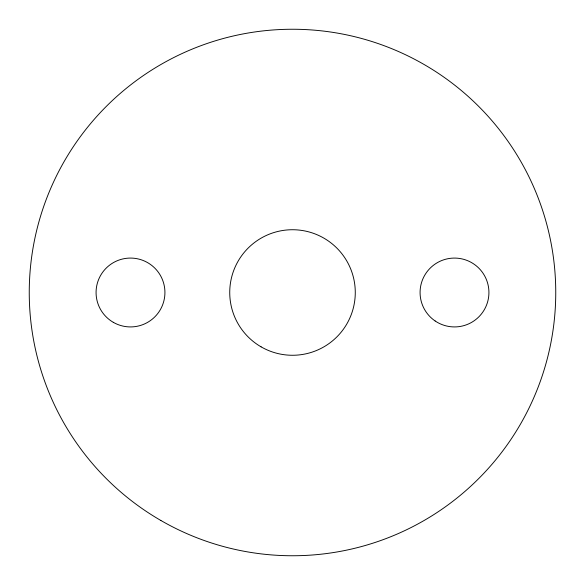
<?xml version="1.0" encoding="UTF-8"?>
<svg xmlns="http://www.w3.org/2000/svg" width="585" height="585" viewBox="0 0 585 585"><rect width="100%" height="100%" fill="white"/><g stroke="black" fill="none" stroke-linecap="round" stroke-linejoin="round"><path stroke-width="0.88" d="M435.152 320.975A34.427 34.427 0 0 0 488.833 295.023A34.427 34.427 0 0 0 439.518 261.51A34.427 34.427 0 0 0 435.152 320.975M113.285 322.313A34.427 34.427 0 0 0 164.926 292.5A34.427 34.427 0 0 0 113.285 262.687A34.427 34.427 0 0 0 113.285 322.313M160.875 520.482A263.25 263.25 0 0 0 555.75 292.5A263.25 263.25 0 0 0 160.875 64.518A263.25 263.25 0 0 0 160.875 520.482M261.115 346.861A62.778 62.778 0 0 0 355.278 292.5A62.778 62.778 0 0 0 261.115 238.139A62.778 62.778 0 0 0 261.115 346.861"/></g></svg>
